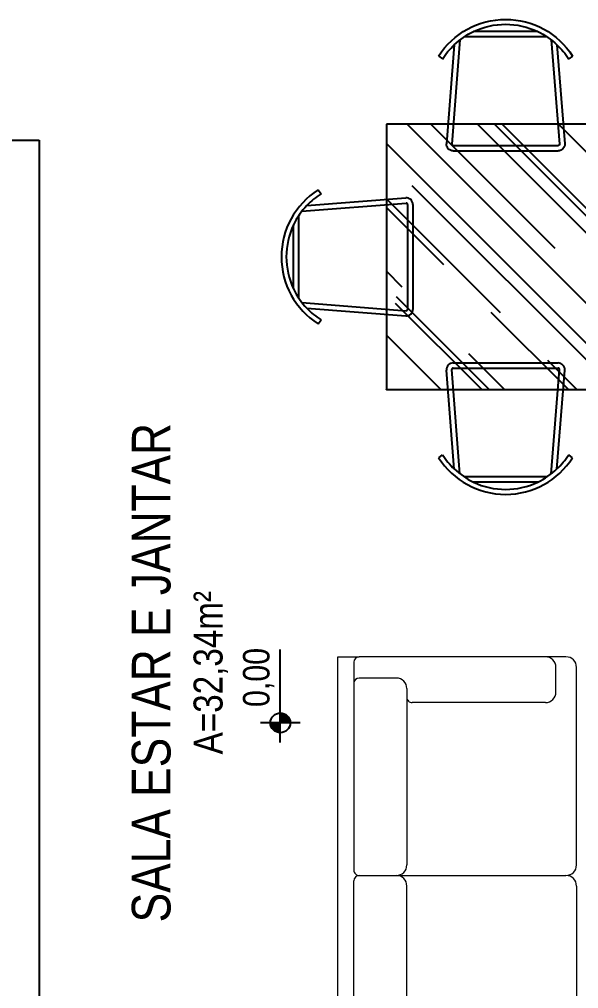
# Model space of a CAD drawing. Header units: millimetres. Extents: x 3923 to 4007, y 744 to 982.
# Drawn here: x 3966.77 to 3970.99, y 945.93 to 953.24 of the extents above; entities that cross this region are included whole.
import ezdxf
from ezdxf.enums import TextEntityAlignment as Align

# ---------------------------------------------------------------- set-up
doc = ezdxf.new("R2010")
doc.units = ezdxf.units.MM
doc.header["$LTSCALE"] = 20
doc.linetypes.add('CONTINU', pattern=[0])
doc.layers.add('E-Lay-9', color=9, linetype='Continuous', lineweight=9)
doc.layers.add('E-Txt-W', color=7, linetype='Continuous', lineweight=20)
doc.layers.add('E-txt-g', color=3, linetype='Continuous')
doc.layers.add('HIDROSSANITÁRIO', color=8, linetype='Continuous')
doc.styles.add('F2', font='ARIALN.TTF')
doc.styles.add('REG60', font='romans.shx', dxfattribs={"width": 0.8, "height": 0.15})
doc.styles.add('REG80', font='romans.shx', dxfattribs={"width": 0.8, "height": 0.2})

# ---------------------------------------------------------------- blocks, each defined once
blk = doc.blocks.new('TXT-AMB75')
at = {"layer": 'E-txt-g', "style": 'REG80', "width": 0.8, "flags": 8}
blk.add_attdef('TXT', text='', height=0.2, dxfattribs=at).set_placement((0.0055, 0.2964), align=Align.CENTER)
at = {"layer": 'E-Txt-W', "style": 'REG60', "width": 0.8, "flags": 8}
blk.add_attdef('TXT', text='', height=0.15, dxfattribs=at).set_placement((0.0055, 0.0271), align=Align.CENTER)
blk = doc.blocks.new('NV')
at = {"color": 4, "linetype": 'ByBlock', "ltscale": 0.5}
for p, q in [((-1.4143, -0.1421), (-1.4143, 0.1067)), ((-1.5387, -0.0177), (-0.9535, -0.0177))]:
    blk.add_line(p, q, dxfattribs=at)
at = {"color": 4, "ltscale": 2.5}
blk.add_circle((-1.4143, -0.0177), 0.0622, dxfattribs=at)
at = {"color": 4}
for points in [[(-1.4143, -0.0177), (-1.4583, 0.0263), (-1.4765, -0.0177), (-1.4717, 0.0061)], [(-1.4143, -0.0177), (-1.4143, 0.0445), (-1.4583, 0.0263), (-1.4381, 0.0398)], [(-1.4143, -0.0177), (-1.3521, -0.0177), (-1.3703, -0.0617), (-1.3568, -0.0415)], [(-1.4143, -0.0177), (-1.3703, -0.0617), (-1.4143, -0.0799), (-1.3905, -0.0752)]]:
    blk.add_solid(points, dxfattribs=at)
at = {"layer": 'E-Txt-W', "color": 4, "ltscale": 2.5, "style": 'F2'}
blk.add_attdef('COTAPISO', (-1.3058, 0.0735), '', height=0.15, dxfattribs=at)
blk = doc.blocks.new('cadeira3')
at = {"color": 8}
for p, q in [((335.87, -200.51), (367.14, -200.51)), ((339.39, -198.51), (363.62, -198.51)), ((332.14, -203.49), (329.22, -240.82)), ((334.29, -201.65), (331.21, -240.97)), ((368.73, -201.65), (371.8, -240.97)), ((370.88, -203.49), (373.8, -240.82)), ((326.24, -207.76), (327.72, -208.87)), ((376.77, -207.76), (375.3, -208.87)), ((371.3, -241.51), (331.71, -241.51)), ((371.3, -243.51), (331.71, -243.51))]:
    blk.add_line(p, q, dxfattribs=at)
for centre, radius, start, end in [((351.51, -223.91), 29.99, 32.591, 147.409), ((351.51, -223.93), 28.15, 64.5065, 115.4935), ((351.51, -223.93), 28.15, 115.4935, 133.4739), ((351.51, -223.93), 28.15, 46.5261, 64.5065), ((351.51, -223.93), 28.15, 133.4739, 147.6689), ((351.51, -223.93), 28.15, 32.3311, 46.5261), ((331.71, -241.01), 2.5, 175.5276, 270), ((331.71, -241.01), 0.5, 175.5276, 270), ((371.3, -241.01), 2.5, 270, 4.4724), ((371.3, -241.01), 0.5, 270, 4.4724)]:
    blk.add_arc(centre, radius, start, end, dxfattribs=at)
blk = doc.blocks.new('Sofa62')
at = {"color": 8}
for p, q in [((-87.15, 50.29), (-107.15, 50.29)), ((-32.65, 50.29), (-87.15, 50.29)), ((-24.65, 50.29), (42.35, 50.29)), ((50.35, 50.29), (124.85, 50.29)), ((-111.15, 46.29), (-111.15, -31.71)), ((-28.65, -17.71), (-28.65, 46.29)), ((-28.65, -17.71), (-28.65, 46.29)), ((46.35, -17.71), (46.35, 46.29)), ((46.35, -17.71), (46.35, 46.29)), ((128.85, 46.29), (128.85, -31.71)), ((-97.86, 42.54), (-107.15, 42.54)), ((115.55, 42.54), (124.85, 42.54)), ((-93.86, 38.54), (-93.86, -11.71)), ((111.55, 38.54), (111.55, -11.71)), ((-99.15, -13.71), (-32.65, -13.71)), ((42.35, -13.71), (-24.65, -13.71)), ((116.85, -13.71), (50.35, -13.71)), ((-103.15, -17.71), (-103.15, -31.71)), ((-28.65, -31.71), (-28.65, -17.71)), ((-28.65, -31.71), (-28.65, -17.71)), ((46.35, -31.71), (46.35, -17.71)), ((120.85, -17.71), (120.85, -31.71)), ((-111.15, -39.71), (-111.15, -31.71)), ((128.85, -39.71), (128.85, -31.71)), ((-109.15, -33.71), (-101.15, -33.71)), ((-101.15, -33.71), (-30.65, -33.71)), ((44.35, -33.71), (-26.65, -33.71)), ((118.85, -33.71), (48.35, -33.71)), ((126.85, -33.71), (118.85, -33.71)), ((128.85, -39.71), (-111.15, -39.71))]:
    blk.add_line(p, q, dxfattribs=at)
for centre, radius, start, end in [((-107.15, 46.29), 4, 90, 180), ((-32.65, 46.29), 4, 0, 90), ((-24.65, 46.29), 4, 90, 180), ((42.35, 46.29), 4, 0, 90), ((50.35, 46.29), 4, 90, 180), ((124.85, 46.29), 4, 0, 90), ((-107.15, 38.54), 4, 90, 180), ((-97.86, 38.54), 4, 0, 90), ((115.55, 38.54), 4, 90, 180), ((124.85, 38.54), 4, 0, 90), ((-99.15, -17.71), 4, 90, 180), ((-95.86, -11.71), 2, 270, 0), ((-32.65, -17.71), 4, 0, 90), ((-24.65, -17.71), 4, 90, 180), ((42.35, -17.71), 4, 0, 90), ((50.35, -17.71), 4, 90, 180), ((113.55, -11.71), 2, 180, 270), ((116.85, -17.71), 4, 0, 90), ((-109.15, -31.71), 2, 180, 270), ((-101.15, -31.71), 2, 180, 270), ((-30.65, -31.71), 2, 270, 0), ((-26.65, -31.71), 2, 180, 270), ((44.35, -31.71), 2, 270, 0), ((48.35, -31.71), 2, 180, 270), ((118.85, -31.71), 2, 270, 0), ((126.85, -31.71), 2, 270, 0)]:
    blk.add_arc(centre, radius, start, end, dxfattribs=at)
blk = doc.blocks.new('A$C7AFB675E')
at = {"layer": 'E-Lay-9', "xscale": 0.01000000000001933, "yscale": 0.01000000000001933, "zscale": 0.01000000000001933, "rotation": 89.99999999999999}
blk.add_blockref('Sofa62', (5.6731, 1.5376), dxfattribs=at)

msp = doc.modelspace()

# ---------------------------------------------------------------- hatches: boundary and pattern name
at = {"layer": 'HIDROSSANITÁRIO', "linetype": 'CONTINU'}
h = msp.add_hatch(dxfattribs=at)
h.set_pattern_fill('AR-RROOF', color=8, scale=0.02, angle=135, style=0)
h.set_pattern_definition([(135, (5744.74874, -8874.67014), (-1.149472783, 0.431052294), [7.62, -1.016, 2.54, -0.508]), (135, (5744.0914, -8874.372), (-0.11853938, -0.83695987), [1.524, -0.16764, 3.048, -0.381]), (135, (5744.2638, -8874.79586), (-2.108564137, 1.627222409), [4.064, -0.7112, 2.032, -0.508])])
h.paths.add_polyline_path([(3969.5346, 952.4467), (3969.5346, 950.4467), (3974.1346, 950.4467), (3974.1346, 952.4467)])
at = {"layer": 'HIDROSSANITÁRIO'}
h = msp.add_hatch(dxfattribs=at)
h.set_pattern_fill('ANSI37,_O', color=8, scale=8, angle=135)
h.set_pattern_definition([(180, (4034.583, -2178.562), (-3e-16, -1), []), (270, (4034.583, -2178.562), (1, -3e-16), [])])
h.paths.add_polyline_path([(3954.7161, 935.9271), (3954.7161, 945.9273), (3966.6161, 945.9273), (3966.6161, 942.843), (3968.8253, 940.6338), (3970.8229, 940.6338), (3970.8229, 938.927), (3966.2161, 938.927), (3966.2183, 935.9352)])
h.paths.add_polyline_path([(3961.4086, 935.9676), (3961.0695, 936.4726), (3961.0311, 939.8805), (3961.0239, 942.8898), (3961.0856, 944.7317), (3961.3232, 945.0137), (3962.1332, 945.0757), (3963.5092, 945.111), (3964.5128, 944.9876), (3964.8033, 944.7673), (3964.9001, 941.6915), (3964.8018, 936.9841), (3964.6841, 936.1098), (3963.8779, 935.7799)])
h.paths.add_polyline_path([(3962.0199, 945.0757), (3962.0199, 945.8763), (3962.4093, 945.8763), (3962.4093, 945.0757)], flags=16)
h.paths.add_polyline_path([(3960.1254, 938.4919), (3960.1254, 942.2442), (3959.6728, 942.2442), (3959.6728, 938.4919)], flags=24)
h.paths.add_polyline_path([(3960.5467, 939.6859), (3960.5467, 941.0502), (3960.1524, 941.0502), (3960.1524, 939.6859)], flags=24)
h.paths.add_polyline_path([(3960.8737, 939.9894), (3960.7991, 939.9894), (3960.8047, 939.9608), (3960.8209, 939.9366)], flags=24)
h.paths.add_polyline_path([(3960.8737, 939.9894), (3960.8209, 939.9366), (3960.8451, 939.9204), (3960.8737, 939.9147)], flags=24)
h.paths.add_polyline_path([(3960.8737, 939.9894), (3960.8737, 940.064), (3960.9023, 940.0583), (3960.9265, 940.0422)], flags=24)
h.paths.add_polyline_path([(3960.8737, 939.9894), (3960.9265, 940.0422), (3960.9427, 940.0179), (3960.9483, 939.9894)], flags=24)
edge = h.paths.add_edge_path(flags=16)
edge.add_line((3961.023, 939.9894), (3960.7244, 939.9894))
edge = h.paths.add_edge_path(flags=16)
edge.add_arc((3960.8737, 939.9894), 0.0746, 0, 360)
edge = h.paths.add_edge_path(flags=16)
edge.add_line((3960.8737, 939.8401), (3960.8737, 940.5423))
h.paths.add_polyline_path([(3960.8915, 940.0487), (3960.8915, 940.6911), (3960.5309, 940.6911), (3960.5309, 940.0487)], flags=24)
h.paths.add_polyline_path([(3959.2197, 936.0807), (3959.7715, 937.0394), (3959.6641, 941.7951), (3959.6082, 944.1972), (3959.4021, 944.9095), (3958.0246, 945.1538), (3957.0786, 945.1304), (3956.4305, 944.9244), (3956.0839, 944.6944), (3955.9178, 943.1197), (3955.8596, 938.5753), (3955.9305, 937.2548), (3956.2132, 936.0169), (3956.889, 935.9286), (3958.8725, 935.93), (3959.2082, 936.0261)], flags=16)
h.paths.add_polyline_path([(3955.3161, 937.927), (3955.3161, 938.927), (3954.7161, 938.927), (3954.7161, 937.927)], flags=16)
h.paths.add_polyline_path([(3966.2161, 937.927), (3966.2161, 938.927), (3965.6161, 938.927), (3965.6161, 937.927)], flags=16)
h.paths.add_polyline_path([(3967.6414, 940.7706), (3967.9003, 941.3956), (3967.3425, 941.6267), (3967.0836, 941.0016)], flags=24)
h.paths.add_polyline_path([(3954.7056, 939.8757), (3955.3125, 939.8757), (3955.3125, 940.4794), (3954.7056, 940.4794)], flags=9)

# ---------------------------------------------------------------- linework, layer by layer
at = {"layer": 'HIDROSSANITÁRIO', "color": 8, "linetype": 'Continuous'}
for p, q in [((3966.4161, 952.3273), (3966.9161, 952.3273)), ((3966.9161, 952.3273), (3966.9161, 942.9673))]:
    msp.add_line(p, q, dxfattribs=at)
at = {"layer": 'HIDROSSANITÁRIO', "color": 8, "linetype": 'CONTINU', "elevation": 3.6592}
msp.add_lwpolyline([(3969.5346, 952.4467), (3969.5346, 950.4467), (3974.1346, 950.4467), (3974.1346, 952.4467)], close=True, dxfattribs=at)

# ---------------------------------------------------------------- block references
at = {"layer": 'HIDROSSANITÁRIO', "color": 8, "xscale": -0.02, "yscale": 0.02, "zscale": 0.02}
msp.add_blockref('cadeira3', (3977.4648, 957.117, 3.6592), dxfattribs=at)
at = {"layer": 'HIDROSSANITÁRIO', "color": 8, "xscale": 0.02, "yscale": 0.02, "zscale": 0.02}
for p, rotation in [((3964.8644, 944.4166, 3.6592), 90), ((3977.4648, 945.7765, 3.6592), 179.9999999999999)]:
    msp.add_blockref('cadeira3', p, dxfattribs=dict(at, rotation=rotation))
at = {"layer": 'HIDROSSANITÁRIO', "color": 8}
ref = msp.add_blockref('TXT-AMB75', (3968.3383, 948.3018, 3.6592), dxfattribs=dict(at, xscale=1.458, yscale=1.458, zscale=1.458, rotation=90))
ref.add_attrib('TXT', 'SALA ESTAR E JANTAR', dxfattribs={"layer": 'E-txt-g', "color": 2, "height": 0.2916, "rotation": 90, "style": 'F2'}).set_placement((3967.9061, 948.3097, 3.6592), align=Align.CENTER)
ref.add_attrib('TXT', 'A=32,34m²', dxfattribs={"layer": 'E-Txt-W', "height": 0.2187, "rotation": 90, "style": 'F2'}).set_placement((3968.2989, 948.3097, 3.6592), align=Align.CENTER)
ref = msp.add_blockref('NV', (3968.7136, 949.6282, 3.6592), dxfattribs=dict(at, xscale=1.2, yscale=1.2, zscale=1.2, rotation=90))
ref.add_attrib('COTAPISO', '0,00', (3968.653, 948.0505, 3.6592), dxfattribs={"layer": 'E-Txt-W', "color": 4, "ltscale": 2.5, "height": 0.2, "rotation": 90, "style": 'F2'})
at = {"layer": 'HIDROSSANITÁRIO', "color": 8, "linetype": 'CONTINU', "xscale": 2, "yscale": 2, "zscale": 2, "rotation": 180}
msp.add_blockref('A$C7AFB675E', (3981.3097, 949.2817), dxfattribs=at)

doc.saveas('drawing.dxf')
